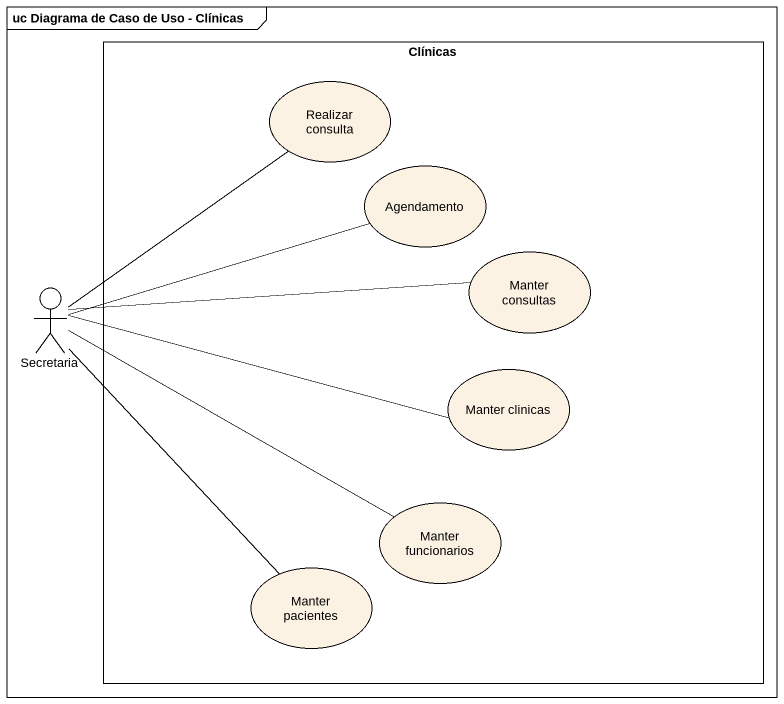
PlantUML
@startuml
mainframe uc Diagrama de Caso de Uso - Clínicas
rectangle Clínicas {
  usecase "Realizar consulta" as Realizar_consulta
  usecase Agendamento
  usecase "Manter consultas" as Manter_consultas
  usecase "Manter clinicas" as Manter_clinicas
  usecase "Manter funcionarios" as Manter_funcionarios
  usecase "Manter pacientes" as Manter_pacientes
}
actor Secretaria
Secretaria -up- Realizar_consulta
Secretaria -right- Agendamento
Secretaria -right- Manter_consultas
Secretaria -right- Manter_clinicas
Secretaria -right- Manter_funcionarios
Secretaria -- Manter_pacientes
@enduml
